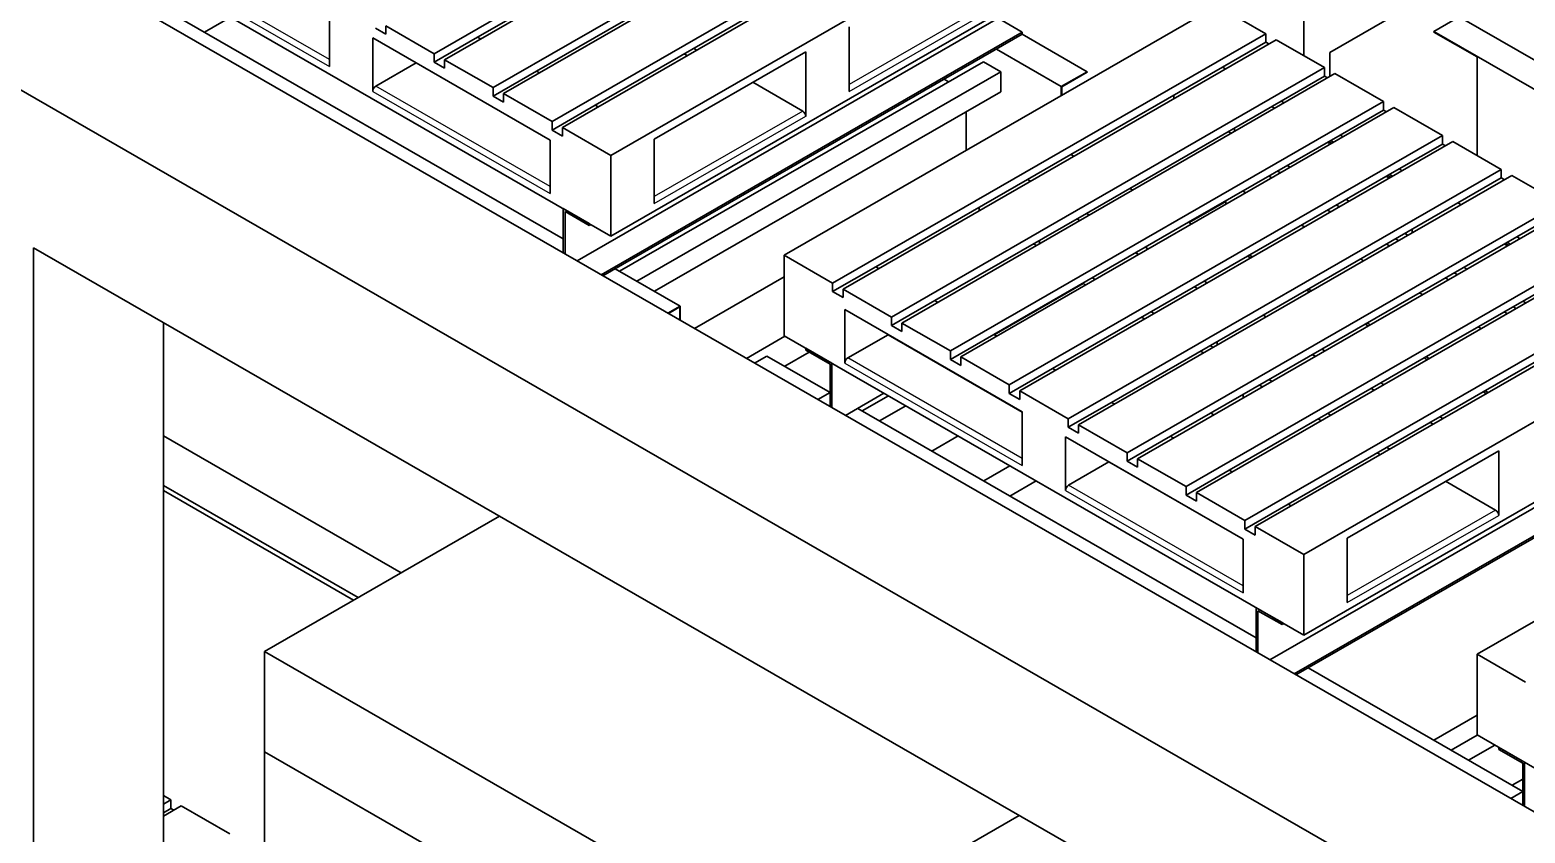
# Model space of a CAD drawing. Header units: millimetres. Extents: x 0 to 84100, y 0 to 59400.
# Drawn here: x 51790 to 54231, y 25855 to 27167 of the extents above; entities that cross this region are included whole.
import ezdxf

# ---------------------------------------------------------------- set-up
doc = ezdxf.new("R2010")
doc.units = ezdxf.units.MM
doc.header["$LTSCALE"] = 100
doc.layers.add('Visible (ISO)', color=7, linetype='Continuous', lineweight=35)
doc.layers.add('Visible Narrow (ISO)', color=7, linetype='Continuous', lineweight=25)

msp = doc.modelspace()

# ---------------------------------------------------------------- linework, layer by layer
at = {"layer": 'Visible (ISO)'}
for p, q in [((62213.72, 21056.92), (46374.53, 30178.1)), ((54842.13, 25546.25), (46798.79, 30178.1)), ((52449.99, 27127.7), (53157.1, 27534.9)), ((53174.07, 27525.13), (52466.96, 27117.93)), ((52546.16, 27072.33), (53253.26, 27479.52)), ((53270.23, 27469.75), (52563.13, 27062.55)), ((52642.32, 27016.95), (53349.43, 27424.14)), ((53366.4, 27414.37), (52659.29, 27007.17)), ((52738.49, 26961.57), (53445.6, 27368.76)), ((51889.96, 27318.58), (52738.49, 26829.94)), ((52768.19, 27297.04), (52520.7, 27154.52)), ((53869.86, 27285.24), (53869.86, 27124.45)), ((52864.36, 27241.66), (52616.87, 27099.15)), ((53445.6, 27237.14), (52738.49, 26829.94)), ((53912.29, 27129.82), (54110.5, 27243.96)), ((52660.71, 26825.49), (52010.17, 27200.11)), ((53728.44, 27205.89), (53021.33, 26798.69)), ((53728.44, 27205.89), (53807.64, 27160.28)), ((52074.74, 27162.93), (52117.5, 27187.55)), ((52278.87, 27194.36), (52278.87, 27106.88)), ((52449.99, 27127.7), (52370.8, 27173.31)), ((52370.8, 27173.31), (52370.8, 27159.41)), ((53370.64, 27185.47), (52683.11, 26789.54)), ((52960.52, 27186.29), (52713.03, 27043.77)), ((53370.64, 27185.47), (53410.24, 27162.66)), ((54081.99, 27163.9), (54123.71, 27187.93)), ((55672.98, 26295.76), (54123.71, 27187.93)), ((52349.58, 27066.16), (52349.58, 27153.64)), ((52349.58, 27153.64), (52639.5, 26986.69)), ((52370.8, 27159.41), (52353.82, 27169.18)), ((52520.7, 27154.52), (52449.99, 27113.81)), ((52520.7, 27154.52), (52525.6, 27151.7)), ((53410.24, 27162.66), (52722.71, 26766.74)), ((52725.55, 26765.11), (53410.24, 27159.39)), ((53100.53, 26753.08), (53807.64, 27160.28)), ((53824.61, 27150.51), (53117.5, 26743.31)), ((53127.4, 27066.16), (53127.4, 27171.63)), ((53410.24, 27159.39), (53410.24, 27162.66)), ((53410.24, 27159.39), (53516.31, 27098.31)), ((53807.64, 27160.28), (53807.64, 27146.38)), ((53824.61, 27150.51), (53903.8, 27104.9)), ((55672.98, 26247.71), (54081.99, 27163.9)), ((54081.99, 27163.09), (54081.99, 27163.9)), ((54152.7, 27122.37), (54081.99, 27163.09)), ((52449.99, 27113.81), (52449.99, 27127.7)), ((52809.2, 26988.39), (53056.69, 27130.91)), ((52863.21, 27124.6), (52858.3, 27127.42)), ((52873.92, 27136.42), (52878.82, 27133.59)), ((53056.69, 27130.91), (53056.69, 27025.44)), ((53473.88, 27073.88), (53367.82, 27134.96)), ((53736.93, 27105.66), (53807.64, 27146.38)), ((53807.64, 27146.38), (53812.54, 27143.56)), ((53912.29, 27129.82), (53912.29, 27090.24)), ((52420.29, 27112.61), (52354.53, 27074.74)), ((52420.29, 27112.92), (52420.29, 27112.61)), ((52639.5, 26986.38), (52420.29, 27112.61)), ((52466.96, 27104.03), (52449.99, 27113.81)), ((52546.16, 27072.33), (52466.96, 27117.93)), ((52466.96, 27117.93), (52466.96, 27104.03)), ((53346.6, 27114.47), (52752.74, 26772.49)), ((53196.7, 26697.7), (53903.8, 27104.9)), ((53346.6, 27114.47), (53374.89, 27098.19)), ((53736.93, 27105.66), (53489.44, 26963.14)), ((53741.83, 27102.84), (53736.93, 27105.66)), ((53903.8, 27104.9), (53903.8, 27091)), ((54152.7, 27122.37), (54152.7, 26961.57)), ((52616.87, 27099.15), (52546.16, 27058.43)), ((52616.87, 27099.15), (52621.77, 27096.32)), ((53374.89, 27098.19), (52781.03, 26756.21)), ((53051.74, 27034.02), (52970.09, 27081.04)), ((53920.77, 27095.13), (53213.67, 26687.93)), ((53289.81, 27081.77), (53282.63, 27085.91)), ((53374.89, 27098.19), (53374.89, 27065.49)), ((53516.31, 27098.31), (53473.88, 27073.88)), ((53474.59, 27073.47), (53516.31, 27097.5)), ((53516.31, 27097.5), (53516.31, 27098.31)), ((53833.09, 27050.28), (53903.8, 27091)), ((53903.8, 27091), (53908.71, 27088.18)), ((53920.77, 27095.13), (53999.97, 27049.52)), ((52546.16, 27058.43), (52546.16, 27072.33)), ((52563.13, 27048.65), (52546.16, 27058.43)), ((52642.32, 27016.95), (52563.13, 27062.55)), ((52563.13, 27062.55), (52563.13, 27048.65)), ((53374.89, 27065.49), (52809.42, 26739.85)), ((53473.88, 27073.88), (53473.88, 27059.29)), ((53474.59, 27059.7), (53474.59, 27073.47)), ((53657.73, 27054.41), (53657.73, 27060.06)), ((52713.03, 27043.77), (52642.32, 27003.05)), ((52713.03, 27043.77), (52717.94, 27040.94)), ((53292.86, 26642.33), (53999.97, 27049.52)), ((54016.94, 27039.75), (53309.83, 26632.55)), ((53318.32, 27032.91), (53318.32, 26969.71)), ((53833.09, 27050.28), (53585.6, 26907.76)), ((53817.48, 27041.29), (53822.38, 27038.47)), ((53838, 27047.46), (53833.09, 27050.28)), ((53929.26, 26994.9), (53999.97, 27035.62)), ((53999.97, 27049.52), (53999.97, 27035.62)), ((53999.97, 27035.62), (54004.87, 27032.8)), ((54016.94, 27039.75), (54096.14, 26994.14)), ((52642.32, 27003.05), (52642.32, 27016.95)), ((52659.29, 26993.28), (52642.32, 27003.05)), ((52738.49, 26961.57), (52659.29, 27007.17)), ((52659.29, 27007.17), (52659.29, 26993.28)), ((53756.72, 27000.66), (53756.72, 27006.31)), ((52639.5, 26986.69), (52639.5, 26899.21)), ((52809.2, 26882.93), (52809.2, 26988.39)), ((53389.03, 26586.95), (54096.14, 26994.14)), ((54113.11, 26984.37), (53406, 26577.18)), ((53929.26, 26994.9), (53681.77, 26852.39)), ((53746.49, 27000.41), (53751.39, 26997.59)), ((53910.46, 26984.08), (53915.37, 26981.26)), ((53913.64, 26985.91), (53918.55, 26983.09)), ((53934.16, 26992.08), (53929.26, 26994.9)), ((54025.43, 26939.53), (54096.14, 26980.25)), ((54096.14, 26994.14), (54096.14, 26980.25)), ((54096.14, 26980.25), (54101.04, 26977.42)), ((54113.11, 26984.37), (54192.3, 26938.76)), ((52738.49, 26829.94), (52738.49, 26961.57)), ((53418.73, 26922.42), (53489.44, 26963.14)), ((53489.44, 26963.14), (53494.34, 26960.32)), ((53485.2, 26531.57), (54192.3, 26938.76)), ((54209.27, 26928.99), (53502.17, 26521.8)), ((54025.43, 26939.53), (53777.94, 26797.01)), ((53831.94, 26933.22), (53827.04, 26936.04)), ((53842.66, 26945.03), (53847.56, 26942.21)), ((54006.63, 26928.7), (54011.53, 26925.88)), ((54009.81, 26930.53), (54014.71, 26927.71)), ((54030.33, 26936.7), (54025.43, 26939.53)), ((54192.3, 26938.76), (54192.3, 26924.87)), ((54209.27, 26928.99), (54288.47, 26883.39)), ((53418.73, 26922.42), (53171.24, 26779.9)), ((53423.63, 26919.6), (53418.73, 26922.42)), ((53514.89, 26867.04), (53585.6, 26907.76)), ((53585.6, 26907.76), (53590.51, 26904.94)), ((53812.57, 26927.71), (53817.47, 26924.88)), ((54121.59, 26884.15), (54192.3, 26924.87)), ((54192.3, 26924.87), (54197.21, 26922.04)), ((53581.36, 26476.19), (54288.47, 26883.39)), ((53742.58, 26886.45), (53682.6, 26851.91)), ((53741.75, 26886.92), (53742.58, 26886.45)), ((53742.58, 26886.45), (53742.58, 26881.76)), ((53775.05, 26900.45), (53770.14, 26903.28)), ((54121.59, 26884.15), (53874.1, 26741.63)), ((53928.11, 26877.84), (53923.21, 26880.66)), ((53938.82, 26889.66), (53943.73, 26886.83)), ((54126.49, 26881.32), (54121.59, 26884.15)), ((52660.71, 26874.73), (52703.14, 26850.3)), ((52660.71, 26802.45), (52660.71, 26874.73)), ((52663.54, 26800.82), (52663.54, 26869.84)), ((52663.54, 26869.84), (52703.14, 26847.03)), ((53514.89, 26867.04), (53267.41, 26724.53)), ((53339.53, 26871.17), (53339.53, 26876.82)), ((53499.28, 26858.05), (53504.18, 26855.23)), ((53519.8, 26864.22), (53514.89, 26867.04)), ((54305.44, 26873.61), (53598.33, 26466.42)), ((53908.74, 26872.33), (53913.64, 26869.51)), ((54217.76, 26828.77), (54288.47, 26869.49)), ((52703.14, 26847.03), (52703.14, 26850.3)), ((52703.14, 26847.03), (52705.97, 26848.67)), ((53611.06, 26811.67), (53681.77, 26852.39)), ((53681.77, 26852.39), (53686.67, 26849.56)), ((53871.21, 26845.07), (53866.31, 26847.9)), ((54034.99, 26834.28), (54039.89, 26831.45)), ((54046.64, 26840.98), (54046.64, 26835.34)), ((56792.57, 23933.48), (51795.68, 26811)), ((51795.68, 25761.67), (51795.68, 26811)), ((53611.06, 26811.67), (53363.57, 26669.15)), ((53428.29, 26817.17), (53433.2, 26814.35)), ((53438.53, 26817.42), (53438.53, 26823.07)), ((53615.96, 26808.84), (53611.06, 26811.67)), ((53677.53, 26420.81), (54384.64, 26828.01)), ((54401.61, 26818.23), (53694.5, 26411.04)), ((54217.76, 26828.77), (53970.27, 26686.25)), ((54004.9, 26816.95), (54009.81, 26814.13)), ((54024.28, 26822.46), (54019.37, 26825.28)), ((54198.96, 26817.94), (54203.87, 26815.12)), ((54202.14, 26819.78), (54207.04, 26816.95)), ((54222.66, 26825.94), (54217.76, 26828.77)), ((53100.53, 26753.08), (53021.33, 26798.69)), ((53021.33, 26798.69), (53021.33, 26667.06)), ((53600.07, 26799.69), (53595.17, 26802.52)), ((53595.44, 26802.67), (53600.35, 26799.85)), ((53596.28, 26802.19), (53596, 26802.04)), ((53707.23, 26756.29), (53777.94, 26797.01)), ((53777.94, 26797.01), (53782.84, 26794.18)), ((53786.03, 26796.02), (53781.13, 26798.84)), ((53967.38, 26789.7), (53962.48, 26792.52)), ((52851.63, 26715.55), (52745.56, 26776.63)), ((52874.81, 26679.15), (53021.33, 26763.53)), ((53100.53, 26739.19), (53171.24, 26779.9)), ((53171.24, 26779.9), (53176.14, 26777.08)), ((53524.46, 26761.8), (53529.36, 26758.97)), ((53773.7, 26365.43), (54480.8, 26772.63)), ((54497.77, 26762.86), (53790.67, 26355.66)), ((54313.92, 26773.39), (54066.44, 26630.87)), ((54101.07, 26761.57), (54105.97, 26758.75)), ((54120.44, 26767.08), (54115.54, 26769.9)), ((54131.16, 26778.9), (54136.06, 26776.07)), ((53100.53, 26739.19), (53100.53, 26753.08)), ((53117.5, 26729.41), (53100.53, 26739.19)), ((53196.7, 26697.7), (53117.5, 26743.31)), ((53117.5, 26743.31), (53117.5, 26729.41)), ((53509.68, 26752.32), (53364.41, 26668.67)), ((53707.23, 26756.29), (53459.74, 26613.77)), ((53513.75, 26749.98), (53508.84, 26752.8)), ((53696.24, 26744.31), (53691.34, 26747.14)), ((53691.61, 26747.29), (53696.51, 26744.47)), ((53712.13, 26753.46), (53707.23, 26756.29)), ((53803.39, 26700.91), (53874.1, 26741.63)), ((53874.1, 26741.63), (53879.01, 26738.8)), ((53882.2, 26740.64), (53877.29, 26743.47)), ((54063.55, 26734.32), (54058.64, 26737.14)), ((52851.63, 26715.55), (52831.62, 26704.03)), ((52832.33, 26703.62), (52850.92, 26714.32)), ((52850.92, 26714.32), (52850.92, 26692.91)), ((52851.63, 26692.5), (52851.63, 26715.55)), ((53120.33, 26622.32), (53120.33, 26709.8)), ((53120.33, 26709.8), (53410.24, 26542.85)), ((53196.7, 26683.81), (53267.41, 26724.53)), ((53267.41, 26724.53), (53272.31, 26721.7)), ((53869.86, 26310.05), (54576.97, 26717.25)), ((54410.09, 26718.01), (54162.6, 26575.49)), ((54216.61, 26711.7), (54211.71, 26714.53)), ((54227.32, 26723.52), (54232.23, 26720.7)), ((52007.81, 25639.51), (52007.81, 26688.84)), ((53196.7, 26683.81), (53196.7, 26697.7)), ((53292.86, 26642.33), (53213.67, 26687.93)), ((53213.67, 26687.93), (53213.67, 26674.03)), ((53803.39, 26700.91), (53555.91, 26558.39)), ((53609.91, 26694.6), (53605.01, 26697.42)), ((53620.63, 26706.42), (53625.53, 26703.59)), ((53808.3, 26698.09), (53803.39, 26700.91)), ((53899.56, 26645.53), (53970.27, 26686.25)), ((53970.27, 26686.25), (53975.17, 26683.43)), ((53978.36, 26685.26), (53973.46, 26688.09)), ((54197.24, 26706.19), (54202.14, 26703.37)), ((53022.43, 26666.43), (52959.66, 26630.29)), ((53869.86, 26178.43), (53021.33, 26667.06)), ((53125.28, 26630.89), (53191.04, 26668.76)), ((53191.04, 26669.08), (53191.04, 26668.76)), ((53191.04, 26668.76), (53191.31, 26668.92)), ((53410.24, 26542.53), (53191.04, 26668.76)), ((53213.67, 26674.03), (53196.7, 26683.81)), ((53292.86, 26628.43), (53363.57, 26669.15)), ((53363.57, 26669.15), (53368.48, 26666.32)), ((54159.71, 26678.94), (54154.81, 26681.76)), ((53022.26, 26617.29), (53062.18, 26640.27)), ((53056.69, 26646.7), (53099.12, 26622.27)), ((53056.69, 26643.43), (53056.69, 26646.7)), ((53056.69, 26643.43), (53096.29, 26620.63)), ((53206.93, 26659.93), (53206.66, 26659.77)), ((53292.86, 26628.43), (53292.86, 26642.33)), ((53899.56, 26645.53), (53652.07, 26503.01)), ((53706.08, 26639.22), (53701.18, 26642.05)), ((53716.79, 26651.04), (53721.7, 26648.21)), ((53728.44, 26657.75), (53728.44, 26652.1)), ((53888.57, 26633.56), (53883.67, 26636.38)), ((53883.94, 26636.54), (53888.85, 26633.71)), ((53904.46, 26642.71), (53899.56, 26645.53)), ((52973.04, 26622.59), (52993.05, 26634.11)), ((53096.28, 26574.67), (52993.05, 26634.11)), ((53096.29, 26620.63), (53096.29, 26551.61)), ((53099.12, 26549.99), (53099.12, 26622.27)), ((53270.62, 26622.93), (53270.9, 26623.09)), ((53278.08, 26618.96), (53277.8, 26618.8)), ((53309.83, 26618.66), (53292.86, 26628.43)), ((53389.03, 26586.95), (53309.83, 26632.55)), ((53309.83, 26632.55), (53309.83, 26618.66)), ((53389.03, 26573.05), (53459.74, 26613.77)), ((53459.74, 26613.77), (53464.64, 26610.95)), ((53995.73, 26590.15), (54066.44, 26630.87)), ((54066.44, 26630.87), (54071.34, 26628.05)), ((54074.53, 26629.88), (54069.63, 26632.71)), ((53306.47, 26602.6), (53306.2, 26602.45)), ((53389.03, 26573.05), (53389.03, 26586.95)), ((53995.73, 26590.15), (53748.24, 26447.63)), ((53812.96, 26595.66), (53817.86, 26592.84)), ((54000.63, 26587.33), (53995.73, 26590.15)), ((53076.27, 26563.14), (53096.29, 26574.67)), ((53121.53, 26537.08), (53184.3, 26573.22)), ((53191.48, 26569.08), (53148.72, 26544.46)), ((53406, 26563.28), (53389.03, 26573.05)), ((53485.2, 26531.57), (53406, 26577.18)), ((53406, 26577.18), (53406, 26563.28)), ((53770.87, 26571.42), (53770.87, 26565.77)), ((53802.25, 26583.84), (53797.34, 26586.67)), ((54576.97, 26585.63), (53869.86, 26178.43)), ((53984.74, 26578.18), (53979.84, 26581)), ((53980.11, 26581.16), (53985.01, 26578.34)), ((54091.89, 26534.77), (54162.6, 26575.49)), ((54162.6, 26575.49), (54167.51, 26572.67)), ((54170.7, 26574.51), (54165.79, 26577.33)), ((53792.08, 26173.98), (53141.54, 26548.6)), ((53219.87, 26552.73), (53177.12, 26528.11)), ((53391.6, 26553.27), (53391.87, 26553.43)), ((53410.24, 26542.85), (53410.24, 26455.37)), ((53485.2, 26517.67), (53555.91, 26558.39)), ((53555.91, 26558.39), (53560.81, 26555.57)), ((53722.82, 26538.11), (53717.92, 26540.93)), ((53909.13, 26540.28), (53914.03, 26537.46)), ((54859.81, 26554.37), (54152.7, 26147.18)), ((53485.2, 26517.67), (53485.2, 26531.57)), ((53502.17, 26507.9), (53485.2, 26517.67)), ((53581.36, 26476.19), (53502.17, 26521.8)), ((53502.17, 26521.8), (53502.17, 26507.9)), ((54502.01, 26533.95), (53814.49, 26138.03)), ((54091.89, 26534.77), (53844.41, 26392.25)), ((53898.41, 26528.46), (53893.51, 26531.29)), ((54080.91, 26522.8), (54076, 26525.62)), ((54076.28, 26525.78), (54081.18, 26522.96)), ((54096.8, 26531.95), (54091.89, 26534.77)), ((52396.23, 26280.3), (52007.81, 26503.98)), ((53262.52, 26478.93), (53305.27, 26503.55)), ((53480.95, 26414.65), (53480.95, 26502.13)), ((53480.95, 26502.13), (53770.87, 26335.18)), ((53581.36, 26462.29), (53652.07, 26503.01)), ((53652.07, 26503.01), (53656.98, 26500.19)), ((54541.61, 26511.15), (53854.08, 26115.23)), ((53856.92, 26113.59), (54541.61, 26507.88)), ((53581.36, 26462.29), (53581.36, 26476.19)), ((53677.53, 26420.81), (53598.33, 26466.42)), ((53598.33, 26466.42), (53598.33, 26452.52)), ((53940.57, 26336.88), (54188.06, 26479.39)), ((53994.58, 26473.09), (53989.68, 26475.91)), ((54005.29, 26484.9), (54010.19, 26482.08)), ((54188.06, 26479.39), (54188.06, 26373.93)), ((53390.12, 26454.69), (53347.37, 26430.07)), ((53485.9, 26423.22), (53551.66, 26461.09)), ((53551.66, 26461.41), (53551.66, 26461.09)), ((53770.87, 26334.86), (53551.66, 26461.09)), ((53598.33, 26452.52), (53581.36, 26462.29)), ((53677.53, 26406.91), (53748.24, 26447.63)), ((53748.24, 26447.63), (53753.14, 26444.81)), ((52007.81, 26422.54), (52325.52, 26239.58)), ((53389.96, 26405.54), (53432.72, 26430.17)), ((53677.53, 26406.91), (53677.53, 26420.81)), ((54101.46, 26429.52), (54183.11, 26382.5)), ((52007.81, 26414.36), (52318.42, 26235.5)), ((53694.5, 26397.14), (53677.53, 26406.91)), ((53773.7, 26365.43), (53694.5, 26411.04)), ((53694.5, 26411.04), (53694.5, 26397.14)), ((53773.7, 26351.53), (53844.41, 26392.25)), ((53844.41, 26392.25), (53849.31, 26389.43)), ((52172.8, 26151.64), (52556.74, 26372.74)), ((53773.7, 26351.53), (53773.7, 26365.43)), ((53790.67, 26341.76), (53773.7, 26351.53)), ((53869.86, 26310.05), (53790.67, 26355.66)), ((53790.67, 26355.66), (53790.67, 26341.76)), ((53770.87, 26335.18), (53770.87, 26247.7)), ((53940.57, 26231.41), (53940.57, 26336.88)), ((53869.86, 26178.43), (53869.86, 26310.05)), ((53792.08, 26223.22), (53834.51, 26198.79)), ((53792.08, 26150.93), (53792.08, 26223.22)), ((53794.91, 26149.3), (53794.91, 26218.32)), ((53794.91, 26218.32), (53834.51, 26195.52)), ((53834.51, 26195.52), (53834.51, 26198.79)), ((53834.51, 26195.52), (53837.35, 26197.15)), ((53021.33, 25663.01), (52172.8, 26151.64)), ((52172.8, 25988.13), (52172.8, 26151.64)), ((54227.65, 25923.15), (53876.93, 26125.12)), ((54231.9, 26101.57), (54152.7, 26147.18)), ((54152.7, 26147.18), (54152.7, 26015.55)), ((54152.7, 26047.56), (54082.16, 26006.93)), ((54153.2, 26015.27), (54110.44, 25990.65)), ((54152.7, 26015.55), (54842.13, 25618.54)), ((53021.33, 25499.5), (52172.8, 25988.13)), ((53021.33, 25499.49), (52172.8, 25988.13)), ((52172.8, 25824.62), (52172.8, 25988.13)), ((52172.8, 25988.13), (52172.81, 25988.13)), ((54181.59, 25998.92), (54138.84, 25974.3)), ((54188.06, 25995.19), (54230.49, 25970.76)), ((54188.06, 25991.92), (54188.06, 25995.19)), ((54188.06, 25991.92), (54227.66, 25969.12)), ((54227.66, 25969.12), (54227.66, 25900.1)), ((54230.49, 25898.47), (54230.49, 25970.76)), ((54210.04, 25933.29), (54227.66, 25943.44)), ((52007.81, 25916.43), (52020.07, 25909.37)), ((52007.81, 25902.32), (52020.07, 25909.37)), ((52020.07, 25909.37), (52020.07, 25895.48)), ((54207.64, 25911.63), (54227.66, 25923.16)), ((52037.04, 25899.6), (52007.81, 25882.77)), ((52007.81, 25888.42), (52020.07, 25895.48)), ((52020.07, 25895.48), (52024.97, 25892.65)), ((52037.04, 25899.6), (52116.24, 25854)), ((53405.27, 25884.1), (53021.33, 25663.01))]:
    msp.add_line(p, q, dxfattribs=at)
for centre, major_axis, start_param, end_param in [((52354.53, 27069.01), (3.49, 6.07), 0.7834645, 2.3542608), ((53051.74, 27028.29), (3.49, -6.07), 0.7873319, 2.3581282), ((53125.28, 26625.17), (3.49, 6.07), 0.7834645, 2.3542608), ((53485.9, 26417.5), (3.49, 6.07), 0.7834645, 2.3542608), ((54183.11, 26376.78), (3.49, -6.07), 0.7873319, 2.3581282)]:
    msp.add_ellipse(centre, major_axis=major_axis, ratio=0.5780931, start_param=start_param, end_param=end_param, dxfattribs=at)
at = {"layer": 'Visible Narrow (ISO)'}
for p, q in [((51988.96, 27273.83), (52278.87, 27106.88)), ((52278.87, 27118.31), (51993.91, 27282.41)), ((53369.94, 27217.26), (53127.4, 27077.59)), ((53127.4, 27066.16), (53374.89, 27208.68)), ((52349.58, 27066.16), (52639.5, 26899.21)), ((52639.5, 26910.64), (52354.53, 27074.74)), ((53051.74, 27034.02), (52809.2, 26894.35)), ((52809.2, 26882.93), (53056.69, 27025.44)), ((53908.42, 26982.9), (53913.32, 26980.08)), ((54004.58, 26927.52), (54009.49, 26924.7)), ((54196.92, 26816.77), (54201.82, 26813.94)), ((53120.33, 26622.32), (53410.24, 26455.37)), ((53410.24, 26466.79), (53125.28, 26630.89)), ((53770.87, 26259.12), (53485.9, 26423.22)), ((53480.95, 26414.65), (53770.87, 26247.7)), ((54183.11, 26382.5), (53940.57, 26242.84)), ((53940.57, 26231.41), (54188.06, 26373.93))]:
    msp.add_line(p, q, dxfattribs=at)

doc.saveas('drawing.dxf')
